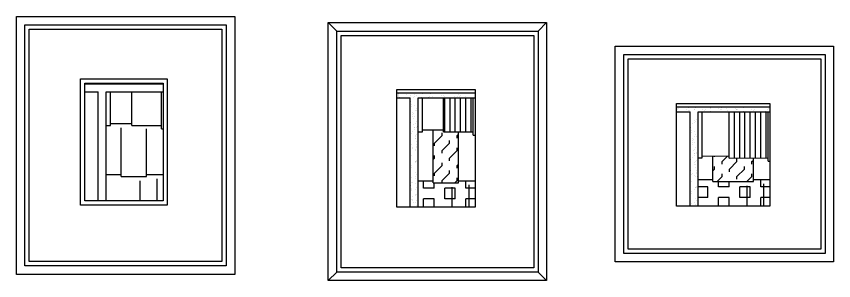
# Model space of a CAD drawing. Extents: x -42728 to 99010, y -18674 to 47645.
# Drawn here: x 56911 to 58839, y 2547 to 3170 of the extents above; entities that cross this region are included whole.
import ezdxf

# ---------------------------------------------------------------- set-up
doc = ezdxf.new("R2010")
doc.units = 0
doc.header["$LTSCALE"] = 100
doc.header["$MEASUREMENT"] = 0
doc.layers.get('0').update_dxf_attribs({"linetype": 'CONTINUOUS'})

# ---------------------------------------------------------------- blocks, each defined once
blk = doc.blocks.new('A$C7367052F')
for p, q in [((0, 0), (0, 608)), ((0, 608), (515, 608)), ((515, 608), (515, 0)), ((20, 20), (20, 588)), ((20, 588), (495, 588)), ((495, 588), (495, 20)), ((30, 578), (485, 578)), ((30, 30), (30, 578)), ((485, 578), (485, 30)), ((151.5, 163), (151.5, 460.5)), ((151.5, 460.5), (356, 460.5)), ((161.5, 173), (161.5, 450.5)), ((161.5, 450.5), (346, 450.5)), ((161.5, 449.3), (346, 449.3)), ((346, 450.5), (346, 173)), ((356, 460.5), (356, 163)), ((161.5, 430.5), (193.3, 430.5)), ((193.3, 173), (193.3, 430.5)), ((212, 173), (212, 430.5)), ((212, 430.5), (346, 430.5)), ((222, 350.5), (222, 430.5)), ((272, 350.5), (272, 430.5)), ((342, 343), (342, 430.5)), ((212, 350.5), (222, 350.5)), ((222, 355.5), (272, 355.5)), ((272, 350.5), (342, 350.5)), ((247, 230.5), (247, 345.5)), ((307, 230.5), (307, 343)), ((342, 343), (346, 343)), ((212, 235.5), (247, 235.5)), ((307, 235.5), (346, 235.5)), ((247, 230.5), (307, 230.5)), ((292, 173), (292, 220.5)), ((332, 173), (332, 225.5)), ((356, 163), (151.5, 163)), ((346, 173), (161.5, 173)), ((495, 20), (20, 20)), ((485, 30), (30, 30)), ((515, 0), (0, 0))]:
    blk.add_line(p, q)
blk = doc.blocks.new('A$C257D1D0D')
for p, q in [((0, 608, 0), (515, 608, 0)), ((0, 0, 0), (0, 608, 0)), ((0, 608, 0), (20, 588, 0)), ((495, 588, 0), (515, 608, 0)), ((515, 608, 0), (515, 0, 0)), ((20, 588, 0), (495, 588, 0)), ((20, 20, 0), (20, 588, 0)), ((495, 588, 0), (495, 20, 0)), ((30, 578, 0), (485, 578, 0)), ((30, 30, 0), (30, 578, 0)), ((485, 578, 0), (485, 30, 0)), ((161.5, 450.5, 0), (346, 450.5, 0)), ((161.5, 173, 0), (161.5, 450.5, 0)), ((346, 450.5, 0), (346, 173, 0)), ((161.5, 442.4, 0), (346, 442.4, 0)), ((161.5, 430.5, 0), (193.2, 430.5, 0)), ((162.7, 431.1, 0), (162.7, 431.1, 0)), ((164.4, 433, 0), (164.4, 433, 0)), ((164.5, 438, 0), (164.5, 438, 0)), ((166.6, 440.5, 0), (166.6, 440.5, 0)), ((166.7, 436.2, 0), (166.7, 436.2, 0)), ((167.7, 432.4, 0), (167.7, 432.4, 0)), ((172.3, 441.7, 0), (172.3, 441.7, 0)), ((183.8, 438.6, 0), (183.8, 438.6, 0)), ((192.4, 441.6, 0), (192.4, 441.6, 0)), ((193, 436.4, 0), (193, 436.4, 0)), ((193.2, 173, 0), (193.2, 430.5, 0)), ((194.1, 425.1, 0), (194.1, 425.1, 0)), ((199.9, 432.1, 0), (199.9, 432.1, 0)), ((203, 439.2, 0), (203, 439.2, 0)), ((204.4, 433, 0), (204.4, 433, 0)), ((207.1, 437.2, 0), (207.1, 437.2, 0)), ((209, 442, 0), (209, 442, 0)), ((212, 430.5, 0), (346, 430.5, 0)), ((212, 173, 0), (212, 430.5, 0)), ((219.5, 432, 0), (219.5, 432, 0)), ((222, 350.5, 0), (222, 430.5, 0)), ((222.3, 439.9, 0), (222.3, 439.9, 0)), ((229.5, 441, 0), (229.5, 441, 0)), ((236.6, 432.5, 0), (236.6, 432.5, 0)), ((238.2, 434.3, 0), (238.2, 434.3, 0)), ((241.6, 440.5, 0), (241.6, 440.5, 0)), ((244.2, 441.2, 0), (244.2, 441.2, 0)), ((245.3, 433.1, 0), (245.3, 433.1, 0)), ((260.8, 441.1, 0), (260.8, 441.1, 0)), ((266.9, 437.4, 0), (266.9, 437.4, 0)), ((269.9, 442.3, 0), (269.9, 442.3, 0)), ((270.6, 437.1, 0), (270.6, 437.1, 0)), ((272, 350.5, 0), (272, 430.5, 0)), ((273.8, 433.5, 0), (273.8, 433.5, 0)), ((274.6, 350.5, 0), (274.6, 430.5, 0)), ((280.1, 441.7, 0), (280.1, 441.7, 0)), ((287.1, 350.5, 0), (287.1, 430.5, 0)), ((297.1, 432.8, 0), (297.1, 432.8, 0)), ((299.6, 350.5, 0), (299.6, 430.5, 0)), ((304.6, 434.1, 0), (304.6, 434.1, 0)), ((307.3, 438.3, 0), (307.3, 438.3, 0)), ((310.5, 433.8, 0), (310.5, 433.8, 0)), ((312.1, 435.7, 0), (312.1, 435.7, 0)), ((312.1, 350.5, 0), (312.1, 430.5, 0)), ((321.8, 442, 0), (321.8, 442, 0)), ((322.8, 433.9, 0), (322.8, 433.9, 0)), ((324.6, 350.5, 0), (324.6, 430.5, 0)), ((329.7, 442.2, 0), (329.7, 442.2, 0)), ((337.1, 350.5, 0), (337.1, 430.5, 0)), ((342, 343, 0), (342, 430.5, 0)), ((194.8, 422.8, 0), (194.8, 422.8, 0)), ((195.9, 414.7, 0), (195.9, 414.7, 0)), ((196.6, 409.5, 0), (196.6, 409.5, 0)), ((203.4, 413, 0), (203.4, 413, 0)), ((207.2, 406, 0), (207.2, 406, 0)), ((194, 399.5, 0), (194, 399.5, 0)), ((198.4, 395.9, 0), (198.4, 395.9, 0)), ((199, 391.5, 0), (199, 391.5, 0)), ((199.4, 387.8, 0), (199.4, 387.8, 0)), ((200.7, 393.3, 0), (200.7, 393.3, 0)), ((204.3, 386, 0), (204.3, 386, 0)), ((204.5, 401.8, 0), (204.5, 401.8, 0)), ((208.7, 402, 0), (208.7, 402, 0)), ((194.3, 373.3, 0), (194.3, 373.3, 0)), ((200.1, 382.6, 0), (200.1, 382.6, 0)), ((201.9, 369, 0), (201.9, 369, 0)), ((204.5, 370.7, 0), (204.5, 370.7, 0)), ((207.2, 374.9, 0), (207.2, 374.9, 0)), ((198.7, 351.5, 0), (198.7, 351.5, 0)), ((203, 360.8, 0), (203, 360.8, 0)), ((203.7, 355.6, 0), (203.7, 355.6, 0)), ((204.2, 360.5, 0), (204.2, 360.5, 0)), ((207.8, 361.4, 0), (207.8, 361.4, 0)), ((209.5, 363.3, 0), (209.5, 363.3, 0)), ((212, 350.5, 0), (222, 350.5, 0)), ((222, 355.5, 0), (272, 355.5, 0)), ((247, 230.5, 0), (247, 355.5, 0)), ((268.3, 341.7, 0), (268.3, 348, 0)), ((272, 350.5, 0), (342, 350.5, 0)), ((307, 230.5, 0), (307, 350.5, 0)), ((195.3, 346.3, 0), (195.3, 346.3, 0)), ((204.5, 334.3, 0), (204.5, 334.3, 0)), ((204.6, 339.5, 0), (204.6, 339.5, 0)), ((205.5, 342.1, 0), (205.5, 342.1, 0)), ((206.5, 333.9, 0), (206.5, 333.9, 0)), ((207.2, 328.7, 0), (207.2, 328.7, 0)), ((207.3, 343.7, 0), (207.3, 343.7, 0)), ((250.6, 324.1, 0), (268.3, 341.7, 0)), ((286, 324.1, 0), (286, 330.3, 0)), ((303.7, 341.7, 0), (307, 345.1, 0)), ((303.7, 335.5, 0), (303.7, 341.7, 0)), ((342, 343, 0), (346, 343, 0)), ((195.2, 320.8, 0), (195.2, 320.8, 0)), ((197.8, 310.9, 0), (197.8, 310.9, 0)), ((199.5, 312.7, 0), (199.5, 312.7, 0)), ((207.3, 312.6, 0), (207.3, 312.6, 0)), ((207.4, 321.4, 0), (207.4, 321.4, 0)), ((209, 315.1, 0), (209, 315.1, 0)), ((250.6, 317.8, 0), (250.6, 324.1, 0)), ((268.3, 306.4, 0), (286, 324.1, 0)), ((303.7, 306.4, 0), (303.7, 312.6, 0)), ((195.5, 294.6, 0), (195.5, 294.6, 0)), ((204.6, 308.4, 0), (204.6, 308.4, 0)), ((205.5, 307.3, 0), (205.5, 307.3, 0)), ((210.1, 307, 0), (210.1, 307, 0)), ((210.8, 301.8, 0), (210.8, 301.8, 0)), ((250.6, 288.7, 0), (250.6, 295, 0)), ((268.3, 300.1, 0), (268.3, 306.4, 0)), ((286, 288.7, 0), (303.7, 306.4, 0)), ((197.4, 270.9, 0), (197.4, 270.9, 0)), ((204.7, 277.2, 0), (204.7, 277.2, 0)), ((205.4, 281.7, 0), (205.4, 281.7, 0)), ((206.5, 280.8, 0), (206.5, 280.8, 0)), ((207.4, 281.5, 0), (207.4, 281.5, 0)), ((208.2, 282.6, 0), (208.2, 282.6, 0)), ((247, 285.1, 0), (250.6, 288.7, 0)), ((250.6, 253.3, 0), (268.3, 271, 0)), ((268.3, 271, 0), (268.3, 277.3, 0)), ((286, 282.5, 0), (286, 288.7, 0)), ((303.7, 271, 0), (307, 274.4, 0)), ((303.7, 264.8, 0), (303.7, 271, 0)), ((196.5, 267.6, 0), (196.5, 267.6, 0)), ((205.7, 255.5, 0), (205.7, 255.5, 0)), ((250.6, 247.1, 0), (250.6, 253.3, 0)), ((268.3, 235.7, 0), (286, 253.3, 0)), ((286, 253.3, 0), (286, 259.6, 0)), ((196.4, 242, 0), (196.4, 242, 0)), ((198.2, 232.1, 0), (198.2, 232.1, 0)), ((204.8, 246.1, 0), (204.8, 246.1, 0)), ((206.2, 240.8, 0), (206.2, 240.8, 0)), ((207.4, 250.3, 0), (207.4, 250.3, 0)), ((212, 235.5, 0), (247, 235.5, 0)), ((224.6, 218, 0), (224.6, 235.5, 0)), ((268.3, 230.5, 0), (268.3, 235.7, 0)), ((298.5, 230.5, 0), (303.7, 235.7, 0)), ((303.7, 235.7, 0), (303.7, 241.9, 0)), ((307, 235.5, 0), (346, 235.5, 0)), ((324.6, 218, 0), (324.6, 235.5, 0)), ((195, 225.2, 0), (195, 225.2, 0)), ((196, 217, 0), (196, 217, 0)), ((196.5, 230.2, 0), (196.5, 230.2, 0)), ((196.7, 215.8, 0), (196.7, 215.8, 0)), ((204.8, 215, 0), (204.8, 215, 0)), ((206.7, 228.5, 0), (206.7, 228.5, 0)), ((207.5, 219.2, 0), (207.5, 219.2, 0)), ((249.6, 218, 0), (224.6, 218, 0)), ((247, 230.5, 0), (307, 230.5, 0)), ((249.6, 218, 0), (249.6, 230.5, 0)), ((299.6, 218, 0), (274.6, 218, 0)), ((274.6, 193, 0), (274.6, 218, 0)), ((292, 173, 0), (292, 220.5, 0)), ((299.6, 193, 0), (299.6, 218, 0)), ((346, 218, 0), (324.6, 218, 0)), ((332, 173, 0), (332, 225.5, 0)), ((196.7, 211.8, 0), (196.7, 211.8, 0)), ((198.5, 198.2, 0), (198.5, 198.2, 0)), ((205.3, 200.2, 0), (205.3, 200.2, 0)), ((206.6, 202.9, 0), (206.6, 202.9, 0)), ((207, 202, 0), (207, 202, 0)), ((249.6, 193, 0), (224.6, 193, 0)), ((224.6, 173, 0), (224.6, 193, 0)), ((249.6, 173, 0), (249.6, 193, 0)), ((299.6, 193, 0), (274.6, 193, 0)), ((346, 193, 0), (324.6, 193, 0)), ((324.6, 173, 0), (324.6, 193, 0)), ((196.2, 190.2, 0), (196.2, 190.2, 0)), ((197.7, 188.8, 0), (197.7, 188.8, 0)), ((199.6, 190.1, 0), (199.6, 190.1, 0)), ((200.3, 184.9, 0), (200.3, 184.9, 0)), ((204.9, 183.8, 0), (204.9, 183.8, 0)), ((206.9, 176.7, 0), (206.9, 176.7, 0)), ((207.6, 188, 0), (207.6, 188, 0)), ((346, 173, 0), (161.5, 173, 0)), ((20, 20, 0), (0, 0, 0)), ((495, 20, 0), (20, 20, 0)), ((485, 30, 0), (30, 30, 0)), ((495, 20, 0), (515, 0, 0)), ((515, 0, 0), (0, 0, 0))]:
    blk.add_line(p, q)
blk = doc.blocks.new('A$C08975306')
for p, q in [((0, 508.4, 0), (515, 508.4, 0)), ((0, 0, 0), (0, 508.4, 0)), ((515, 508.4, 0), (515, 0, 0)), ((20, 488.4, 0), (495, 488.4, 0)), ((20, 20, 0), (20, 488.4, 0)), ((495, 488.4, 0), (495, 20, 0)), ((30, 478.4, 0), (485, 478.4, 0)), ((30, 30, 0), (30, 478.4, 0)), ((485, 478.4, 0), (485, 30, 0)), ((144.6, 131.6, 0), (144.6, 373.5, 0)), ((144.6, 373.5, 0), (364.7, 373.5, 0)), ((364.7, 373.5, 0), (364.7, 131.6, 0)), ((144.6, 365.4, 0), (364.7, 365.4, 0)), ((144.6, 353.5, 0), (176.4, 353.5, 0)), ((146.2, 362, 0), (146.2, 362, 0)), ((147.2, 353.9, 0), (147.2, 353.9, 0)), ((147.7, 358.1, 0), (147.7, 358.1, 0)), ((149.7, 361.9, 0), (149.7, 361.9, 0)), ((165.1, 354.8, 0), (165.1, 354.8, 0)), ((167, 358.7, 0), (167, 358.7, 0)), ((171.9, 363.1, 0), (171.9, 363.1, 0)), ((172.6, 357.9, 0), (172.6, 357.9, 0)), ((174.2, 356.7, 0), (174.2, 356.7, 0)), ((176.4, 131.6, 0), (176.4, 353.5, 0)), ((186.3, 359.4, 0), (186.3, 359.4, 0)), ((187.5, 358.7, 0), (187.5, 358.7, 0)), ((190.1, 362.9, 0), (190.1, 362.9, 0)), ((195.1, 131.6, 0), (195.1, 353.5, 0)), ((195.1, 353.5, 0), (364.7, 353.5, 0)), ((205.1, 245.1, 0), (205.1, 353.5, 0)), ((205.5, 360, 0), (205.5, 360, 0)), ((210.9, 357.1, 0), (210.9, 357.1, 0)), ((212.6, 359, 0), (212.6, 359, 0)), ((223.7, 362.7, 0), (223.7, 362.7, 0)), ((224.8, 360.6, 0), (224.8, 360.6, 0)), ((224.8, 354.6, 0), (224.8, 354.6, 0)), ((224.9, 355, 0), (224.9, 355, 0)), ((244.1, 361.3, 0), (244.1, 361.3, 0)), ((248.1, 358.1, 0), (248.1, 358.1, 0)), ((249.5, 363.8, 0), (249.5, 363.8, 0)), ((250, 363.1, 0), (250, 363.1, 0)), ((250.2, 358.6, 0), (250.2, 358.6, 0)), ((263.3, 361.9, 0), (263.3, 361.9, 0)), ((265.3, 356, 0), (265.3, 356, 0)), ((268.3, 244.3, 0), (268.3, 352.8, 0)), ((268.4, 244.3, 0), (268.4, 353.5, 0)), ((276.6, 354.3, 0), (276.6, 354.3, 0)), ((280.9, 244.4, 0), (280.9, 353.5, 0)), ((282.6, 362.5, 0), (282.6, 362.5, 0)), ((284.8, 358.5, 0), (284.8, 358.5, 0)), ((286.5, 360.3, 0), (286.5, 360.3, 0)), ((287.7, 359.8, 0), (287.7, 359.8, 0)), ((290.4, 364, 0), (290.4, 364, 0)), ((293.4, 244.5, 0), (293.4, 353.5, 0)), ((301.3, 363.5, 0), (301.3, 363.5, 0)), ((301.9, 363.2, 0), (301.9, 363.2, 0)), ((302.4, 355.4, 0), (302.4, 355.4, 0)), ((305.9, 244.6, 0), (305.9, 353.5, 0)), ((318.4, 244.7, 0), (318.4, 353.5, 0)), ((321.1, 363.8, 0), (321.1, 363.8, 0)), ((322, 359.5, 0), (322, 359.5, 0)), ((325.1, 356.2, 0), (325.1, 356.2, 0)), ((327.1, 364.6, 0), (327.1, 364.6, 0)), ((327.8, 359.4, 0), (327.8, 359.4, 0)), ((330.9, 244.8, 0), (330.9, 353.5, 0)), ((340.4, 364.4, 0), (340.4, 364.4, 0)), ((343.4, 244.9, 0), (343.4, 353.5, 0)), ((350.2, 364.2, 0), (350.2, 364.2, 0)), ((354.2, 355, 0), (354.2, 355, 0)), ((355.9, 245, 0), (355.9, 353.5, 0)), ((358.7, 359.8, 0), (358.7, 359.8, 0)), ((359.7, 365, 0), (359.7, 365, 0)), ((360.4, 361.7, 0), (360.4, 361.7, 0)), ((360.7, 237.6, 0), (360.7, 353.5, 0)), ((186.1, 333.8, 0), (186.1, 333.8, 0)), ((190.2, 331.7, 0), (190.2, 331.7, 0)), ((192.1, 336.6, 0), (192.1, 336.6, 0)), ((193.8, 338.5, 0), (193.8, 338.5, 0)), ((177.2, 319.7, 0), (177.2, 319.7, 0)), ((177.9, 317.4, 0), (177.9, 317.4, 0)), ((179, 309.3, 0), (179, 309.3, 0)), ((183, 326.7, 0), (183, 326.7, 0)), ((187.5, 327.5, 0), (187.5, 327.5, 0)), ((177.1, 294.1, 0), (177.1, 294.1, 0)), ((179.7, 304, 0), (179.7, 304, 0)), ((181.5, 290.5, 0), (181.5, 290.5, 0)), ((186.5, 307.6, 0), (186.5, 307.6, 0)), ((187.6, 296.4, 0), (187.6, 296.4, 0)), ((190.3, 300.6, 0), (190.3, 300.6, 0)), ((191.8, 296.6, 0), (191.8, 296.6, 0)), ((182.1, 286.1, 0), (182.1, 286.1, 0)), ((182.5, 282.3, 0), (182.5, 282.3, 0)), ((183.2, 277.1, 0), (183.2, 277.1, 0)), ((183.8, 287.9, 0), (183.8, 287.9, 0)), ((187.4, 280.6, 0), (187.4, 280.6, 0)), ((177.4, 267.9, 0), (177.4, 267.9, 0)), ((185, 263.5, 0), (185, 263.5, 0)), ((186.1, 255.4, 0), (186.1, 255.4, 0)), ((187.3, 255, 0), (187.3, 255, 0)), ((187.6, 265.2, 0), (187.6, 265.2, 0)), ((190.3, 269.5, 0), (190.3, 269.5, 0)), ((190.9, 256, 0), (190.9, 256, 0)), ((192.6, 257.8, 0), (192.6, 257.8, 0)), ((178.4, 240.9, 0), (178.4, 240.9, 0)), ((181.8, 246, 0), (181.8, 246, 0)), ((186.8, 250.2, 0), (186.8, 250.2, 0)), ((187.7, 234.1, 0), (187.7, 234.1, 0)), ((188.6, 236.6, 0), (188.6, 236.6, 0)), ((190.4, 238.3, 0), (190.4, 238.3, 0)), ((195.1, 245.1, 0), (205.1, 245.1, 0)), ((205.1, 250.1, 0), (268.3, 249.3, 0)), ((230.1, 189.1, 0), (230.1, 250.1, 0)), ((234, 247.7, 0), (234, 249.7, 0)), ((251.7, 236.3, 0), (264.7, 249.4, 0)), ((251.7, 230.1, 0), (251.7, 236.3, 0)), ((268.3, 244.3, 0), (360.7, 245.1, 0)), ((269.4, 218.6, 0), (287, 236.3, 0)), ((287, 236.3, 0), (287, 242.6, 0)), ((322.4, 236.3, 0), (325.7, 239.6, 0)), ((322.4, 230.1, 0), (322.4, 236.3, 0)), ((325.7, 189.1, 0), (325.7, 245.1, 0)), ((360.7, 237.6, 0), (364.7, 237.6, 0)), ((178.3, 215.3, 0), (178.3, 215.3, 0)), ((187.6, 228.9, 0), (187.6, 228.9, 0)), ((189.6, 228.5, 0), (189.6, 228.5, 0)), ((190.3, 223.3, 0), (190.3, 223.3, 0)), ((190.5, 216, 0), (190.5, 216, 0)), ((230.1, 214.7, 0), (234, 218.6, 0)), ((234, 218.6, 0), (234, 224.9, 0)), ((269.4, 212.4, 0), (269.4, 218.6, 0)), ((287, 201, 0), (304.7, 218.6, 0)), ((304.7, 218.6, 0), (304.7, 224.9, 0)), ((180.9, 205.4, 0), (180.9, 205.4, 0)), ((182.6, 207.3, 0), (182.6, 207.3, 0)), ((187.7, 203, 0), (187.7, 203, 0)), ((188.6, 201.8, 0), (188.6, 201.8, 0)), ((190.4, 207.2, 0), (190.4, 207.2, 0)), ((192.1, 209.7, 0), (192.1, 209.7, 0)), ((193.2, 201.6, 0), (193.2, 201.6, 0)), ((193.9, 196.4, 0), (193.9, 196.4, 0)), ((195.1, 194.1, 0), (230.1, 194.1, 0)), ((239.9, 189.1, 0), (251.7, 201, 0)), ((251.7, 201, 0), (251.7, 207.2, 0)), ((287, 194.7, 0), (287, 201, 0)), ((310.6, 189.1, 0), (322.4, 201, 0)), ((322.4, 201, 0), (322.4, 207.2, 0)), ((325.7, 194.1, 0), (364.7, 194.1, 0)), ((343.4, 176.6, 0), (343.4, 194.1, 0)), ((178.6, 189.2, 0), (178.6, 189.2, 0)), ((188.5, 176.3, 0), (188.5, 176.3, 0)), ((189.7, 175.4, 0), (189.7, 175.4, 0)), ((190.5, 176, 0), (190.5, 176, 0)), ((191.3, 177.2, 0), (191.3, 177.2, 0)), ((218.4, 176.6, 0), (195.1, 176.6, 0)), ((218.4, 151.6, 0), (218.4, 176.6, 0)), ((230.1, 189.1, 0), (325.7, 189.1, 0)), ((243.4, 176.6, 0), (243.4, 189.1, 0)), ((268.4, 176.6, 0), (243.4, 176.6, 0)), ((268.4, 176.6, 0), (268.4, 189.1, 0)), ((269.4, 189.1, 0), (269.4, 189.5, 0)), ((318.4, 176.6, 0), (293.4, 176.6, 0)), ((293.4, 151.6, 0), (293.4, 176.6, 0)), ((310.7, 131.6, 0), (310.7, 179.1, 0)), ((318.4, 151.6, 0), (318.4, 176.6, 0)), ((364.7, 176.6, 0), (343.4, 176.6, 0)), ((350.7, 131.6, 0), (350.7, 184.1, 0)), ((179.6, 162.1, 0), (179.6, 162.1, 0)), ((180.5, 165.4, 0), (180.5, 165.4, 0)), ((187.8, 171.8, 0), (187.8, 171.8, 0)), ((179.5, 136.6, 0), (179.5, 136.6, 0)), ((187.9, 140.7, 0), (187.9, 140.7, 0)), ((188.8, 150.1, 0), (188.8, 150.1, 0)), ((189.3, 135.4, 0), (189.3, 135.4, 0)), ((190.5, 144.9, 0), (190.5, 144.9, 0)), ((218.4, 151.6, 0), (195.1, 151.6, 0)), ((268.4, 151.6, 0), (243.4, 151.6, 0)), ((243.4, 131.6, 0), (243.4, 151.6, 0)), ((268.4, 131.6, 0), (268.4, 151.6, 0)), ((318.4, 151.6, 0), (293.4, 151.6, 0)), ((364.7, 151.6, 0), (343.4, 151.6, 0)), ((343.4, 131.6, 0), (343.4, 151.6, 0)), ((364.7, 131.6, 0), (144.6, 131.6, 0)), ((495, 20, 0), (20, 20, 0)), ((485, 30, 0), (30, 30, 0)), ((515, 0, 0), (0, 0, 0))]:
    blk.add_line(p, q)

msp = doc.modelspace()

# ---------------------------------------------------------------- block references
for name, p in [('A$C7367052F', (56911.47626, 2561.98886)), ('A$C257D1D0D', (57647.19171, 2547.28474)), ('A$C08975306', (58324.05006, 2591.39691))]:
    msp.add_blockref(name, p)

doc.saveas('drawing.dxf')
